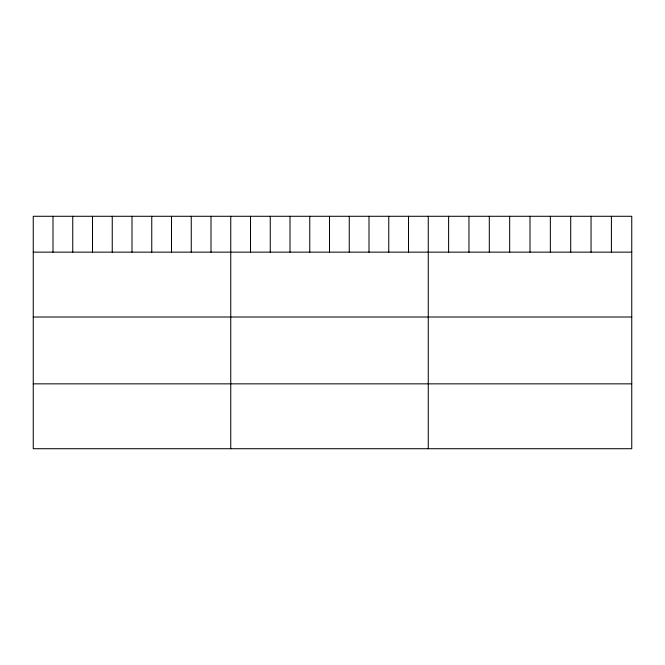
<?xml version="1.0" encoding="UTF-8"?>
<svg xmlns="http://www.w3.org/2000/svg" width="665" height="665" viewBox="0 0 665 665"><rect width="100%" height="100%" fill="white"/><g stroke="black" fill="none" stroke-linecap="round" stroke-linejoin="round"><path stroke-width="1" d="M631.75 252.143L631.75 448.717L33.25 448.717L33.25 216.283L631.75 216.283L631.75 252.143L33.25 252.143M33.25 317.014L631.75 317.014M33.25 383.846L631.75 383.846M611.401 216.283L611.401 252.143M591.052 216.283L591.052 252.143M570.703 216.283L570.703 252.143M550.354 216.283L550.354 252.143M530.005 216.283L530.005 252.143M509.656 216.283L509.656 252.143M489.307 216.283L489.307 252.143M468.958 216.283L468.958 252.143M448.609 216.283L448.609 252.143M428.26 216.283L428.26 448.717M408.51 216.283L408.51 252.143M388.759 216.283L388.759 252.143M369.009 216.283L369.009 252.143M349.258 216.283L349.258 252.143M329.507 216.283L329.507 252.143M309.757 216.283L309.757 252.143M290.007 216.283L290.007 252.143M270.256 216.283L270.256 252.143M250.506 216.283L250.506 252.143M230.755 216.283L230.755 448.717M211.005 216.283L211.005 252.143M191.254 216.283L191.254 252.143M171.504 216.283L171.504 252.143M151.753 216.283L151.753 252.143M132.003 216.283L132.003 252.143M112.252 216.283L112.252 252.143M92.502 216.283L92.502 252.143M72.751 216.283L72.751 252.143M53.001 216.283L53.001 252.143"/></g></svg>
